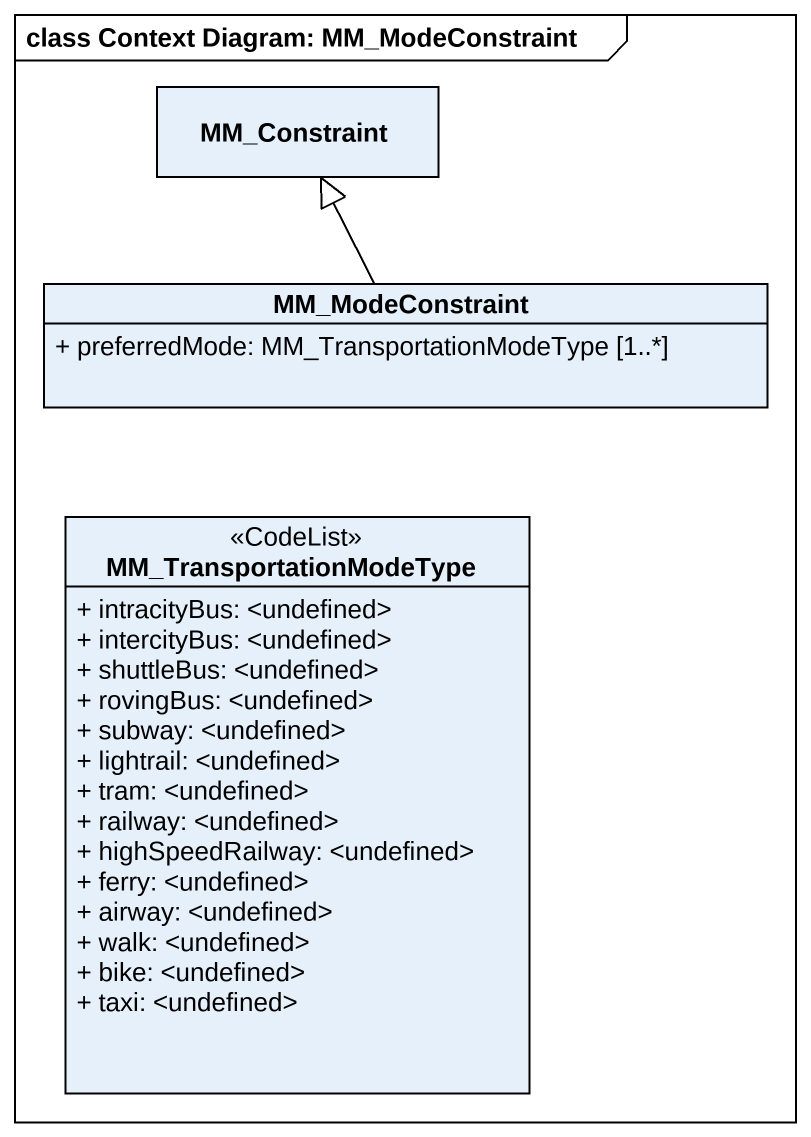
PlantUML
@startuml
mainframe class Context Diagram: MM_ModeConstraint
hide circle
hide empty members
skinparam classAttributeIconSize 0
class MM_Constraint
class MM_ModeConstraint {
  + preferredMode: MM_TransportationModeType [1..*]
}
class MM_TransportationModeType <<CodeList>> {
  + intracityBus: <undefined>
  + intercityBus: <undefined>
  + shuttleBus: <undefined>
  + rovingBus: <undefined>
  + subway: <undefined>
  + lightrail: <undefined>
  + tram: <undefined>
  + railway: <undefined>
  + highSpeedRailway: <undefined>
  + ferry: <undefined>
  + airway: <undefined>
  + walk: <undefined>
  + bike: <undefined>
  + taxi: <undefined>
}
MM_ModeConstraint -up-|> MM_Constraint
@enduml
